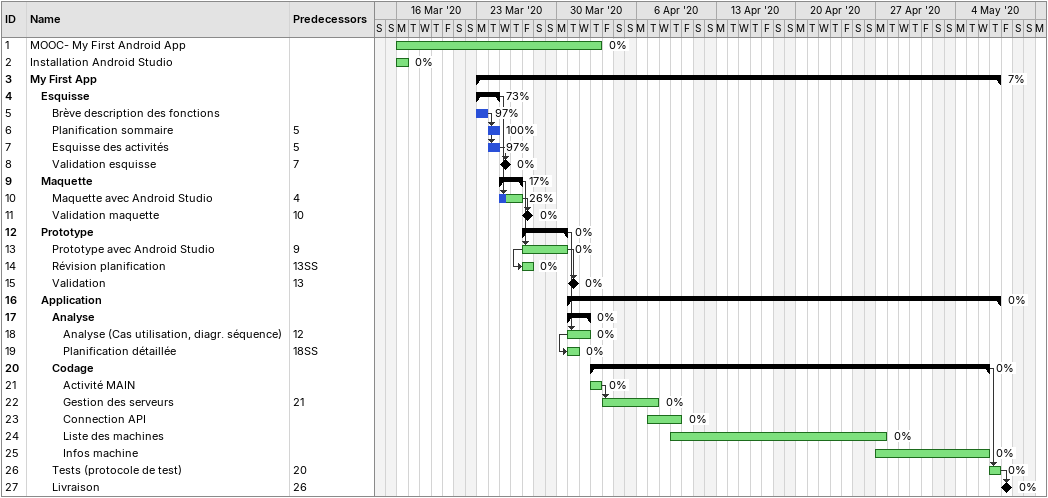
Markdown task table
| ID | Level | Task | Start | Finish | Predecessors | % complete |
|---|---|---|---|---|---|---|
| 1 | 1 | MOOC- My First Android App | 2020-03-16 | 2020-04-02 |  | 0 |
| 2 | 1 | Installation Android Studio | 2020-03-16 | 2020-03-16 |  | 0 |
| 3 | 1 | **My First App** | 2020-03-23 | 2020-05-07 |  | 7 |
| 4 | 2 | **Esquisse** | 2020-03-23 | 2020-03-24 |  | 73 |
| 5 | 3 | Brève description des fonctions | 2020-03-23 | 2020-03-23 |  | 97 |
| 6 | 3 | Planification sommaire | 2020-03-24 | 2020-03-24 | 5 | 100 |
| 7 | 3 | Esquisse des activités | 2020-03-24 | 2020-03-24 | 5 | 97 |
| 8 | 3 | Validation esquisse (milestone) | 2020-03-25 | 2020-03-25 | 7 | 0 |
| 9 | 2 | **Maquette** | 2020-03-25 | 2020-03-26 |  | 17 |
| 10 | 3 | Maquette avec Android Studio | 2020-03-25 | 2020-03-26 | 4 | 26 |
| 11 | 3 | Validation maquette (milestone) | 2020-03-27 | 2020-03-27 | 10 | 0 |
| 12 | 2 | **Prototype** | 2020-03-27 | 2020-03-30 |  | 0 |
| 13 | 3 | Prototype avec Android Studio | 2020-03-27 | 2020-03-30 | 9 | 0 |
| 14 | 3 | Révision planification | 2020-03-27 | 2020-03-27 | 13SS | 0 |
| 15 | 3 | Validation (milestone) | 2020-03-31 | 2020-03-31 | 13 | 0 |
| 16 | 2 | **Application** | 2020-03-31 | 2020-05-07 |  | 0 |
| 17 | 3 | **Analyse** | 2020-03-31 | 2020-04-01 |  | 0 |
| 18 | 4 | Analyse (Cas utilisation, diagr. séquence) | 2020-03-31 | 2020-04-01 | 12 | 0 |
| 19 | 4 | Planification détaillée | 2020-03-31 | 2020-03-31 | 18SS | 0 |
| 20 | 3 | **Codage** | 2020-04-02 | 2020-05-06 |  | 0 |
| 21 | 4 | Activité MAIN | 2020-04-02 | 2020-04-02 |  | 0 |
| 22 | 4 | Gestion des serveurs | 2020-04-03 | 2020-04-07 | 21 | 0 |
| 23 | 4 | Connection API | 2020-04-07 | 2020-04-09 |  | 0 |
| 24 | 4 | Liste des machines | 2020-04-09 | 2020-04-27 |  | 0 |
| 25 | 4 | Infos machine | 2020-04-27 | 2020-05-06 |  | 0 |
| 26 | 3 | Tests (protocole de test) | 2020-05-07 | 2020-05-07 | 20 | 0 |
| 27 | 3 | Livraison (milestone) | 2020-05-08 | 2020-05-08 | 26 | 0 |
